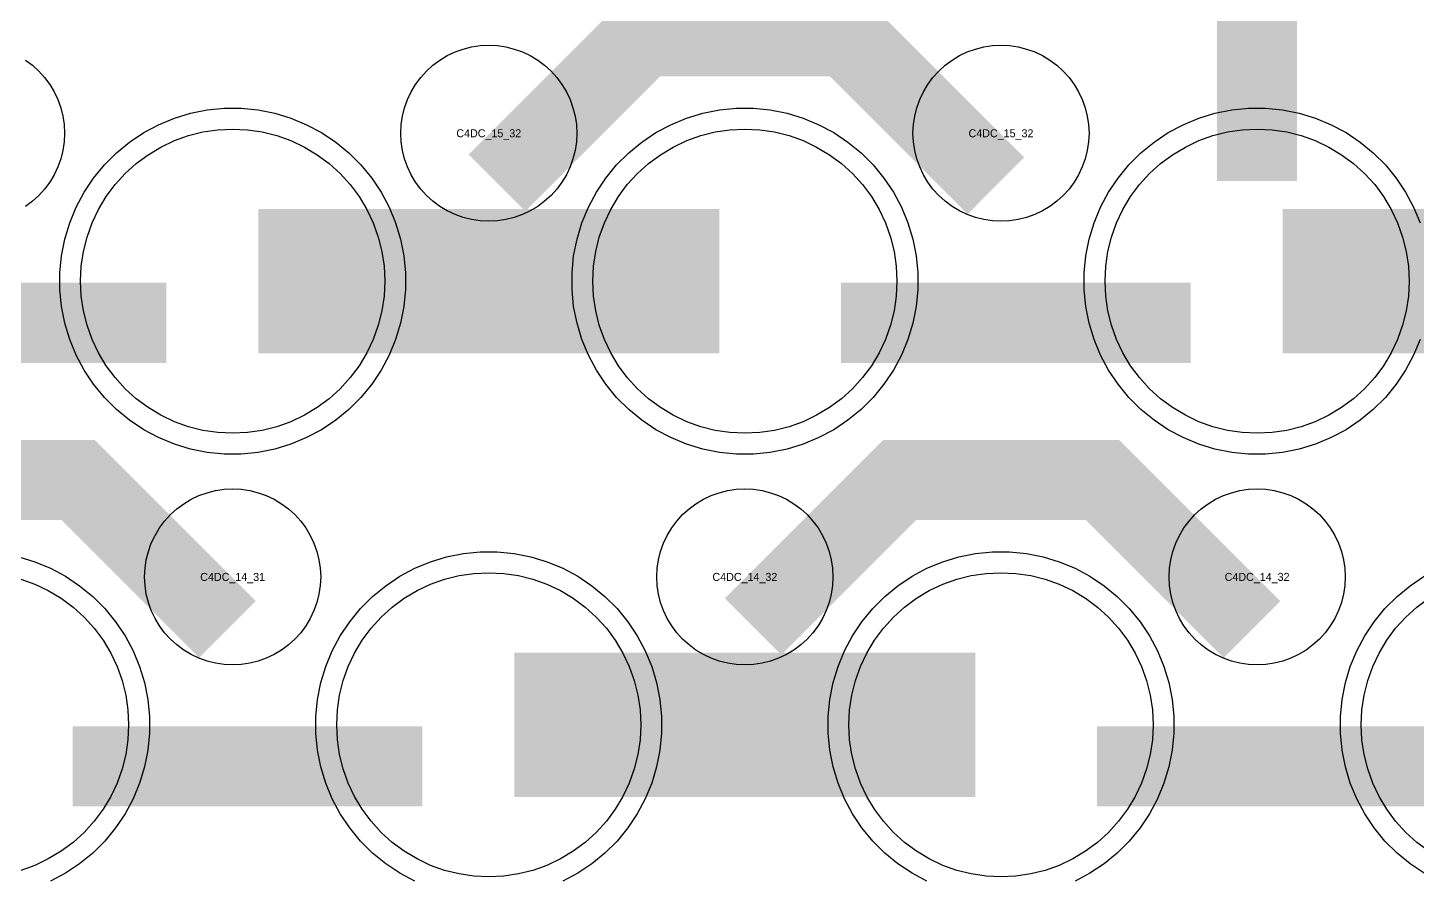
# Model space of a CAD drawing. Extents: x -11880 to 11880, y -14992 to 14992.
# Drawn here: x -1904 to -1470, y -12948.2 to -12682 of the extents above; entities that cross this region are included whole.
import ezdxf
from ezdxf.enums import TextEntityAlignment as Align

# ---------------------------------------------------------------- set-up
doc = ezdxf.new("R2010")
doc.units = 0
doc.header["$MEASUREMENT"] = 0
for name, color, linetype in [('GDS_775_DT_237', 138, 'CONTINUOUS'), ('RDL1_FS', 34, 'CONTINUOUS'), ('RDL_BS', 160, 'CONTINUOUS')]:
    doc.layers.add(name, color=color, linetype=linetype)

msp = doc.modelspace()

# ---------------------------------------------------------------- linework, layer by layer
at = {"layer": 'RDL1_FS', "color": 240, "true_color": 0xed1f24}
for points in [[(-1840, -12808.614), (-1844.657, -12808.385), (-1849.268, -12807.701), (-1853.791, -12806.569), (-1858.181, -12804.997), (-1862.395, -12803.005), (-1866.395, -12800.607), (-1870.14, -12797.829), (-1873.594, -12794.699), (-1876.724, -12791.245), (-1879.502, -12787.5), (-1881.9, -12783.5), (-1883.892, -12779.286), (-1885.464, -12774.896), (-1886.596, -12770.373), (-1887.28, -12765.762), (-1887.509, -12761.105), (-1887.28, -12756.448), (-1886.596, -12751.837), (-1885.464, -12747.314), (-1883.892, -12742.924), (-1881.9, -12738.71), (-1879.502, -12734.71), (-1876.724, -12730.965), (-1873.594, -12727.511), (-1870.14, -12724.381), (-1866.395, -12721.603), (-1862.395, -12719.205), (-1858.181, -12717.213), (-1853.791, -12715.641), (-1849.268, -12714.509), (-1844.657, -12713.825), (-1840, -12713.596), (-1835.343, -12713.825), (-1830.732, -12714.509), (-1826.209, -12715.641), (-1821.819, -12717.213), (-1817.605, -12719.205), (-1813.605, -12721.603), (-1809.86, -12724.381), (-1806.406, -12727.511), (-1803.276, -12730.965), (-1800.498, -12734.71), (-1798.1, -12738.71), (-1796.108, -12742.924), (-1794.536, -12747.314), (-1793.404, -12751.837), (-1792.72, -12756.448), (-1792.491, -12761.105), (-1792.72, -12765.762), (-1793.404, -12770.373), (-1794.536, -12774.896), (-1796.108, -12779.286), (-1798.1, -12783.5), (-1800.498, -12787.5), (-1803.276, -12791.245), (-1806.406, -12794.699), (-1809.86, -12797.829), (-1813.605, -12800.607), (-1817.605, -12803.005), (-1821.819, -12804.997), (-1826.209, -12806.569), (-1830.732, -12807.701), (-1835.343, -12808.385)], [(-1680, -12808.614), (-1684.657, -12808.385), (-1689.268, -12807.701), (-1693.791, -12806.569), (-1698.181, -12804.997), (-1702.395, -12803.005), (-1706.395, -12800.607), (-1710.14, -12797.829), (-1713.594, -12794.699), (-1716.724, -12791.245), (-1719.502, -12787.5), (-1721.9, -12783.5), (-1723.892, -12779.286), (-1725.464, -12774.896), (-1726.596, -12770.373), (-1727.28, -12765.762), (-1727.509, -12761.105), (-1727.28, -12756.448), (-1726.596, -12751.837), (-1725.464, -12747.314), (-1723.892, -12742.924), (-1721.9, -12738.71), (-1719.502, -12734.71), (-1716.724, -12730.965), (-1713.594, -12727.511), (-1710.14, -12724.381), (-1706.395, -12721.603), (-1702.395, -12719.205), (-1698.181, -12717.213), (-1693.791, -12715.641), (-1689.268, -12714.509), (-1684.657, -12713.825), (-1680, -12713.596), (-1675.343, -12713.825), (-1670.732, -12714.509), (-1666.209, -12715.641), (-1661.819, -12717.213), (-1657.605, -12719.205), (-1653.605, -12721.603), (-1649.86, -12724.381), (-1646.406, -12727.511), (-1643.276, -12730.965), (-1640.498, -12734.71), (-1638.1, -12738.71), (-1636.108, -12742.924), (-1634.536, -12747.314), (-1633.404, -12751.837), (-1632.72, -12756.448), (-1632.491, -12761.105), (-1632.72, -12765.762), (-1633.404, -12770.373), (-1634.536, -12774.896), (-1636.108, -12779.286), (-1638.1, -12783.5), (-1640.498, -12787.5), (-1643.276, -12791.245), (-1646.406, -12794.699), (-1649.86, -12797.829), (-1653.605, -12800.607), (-1657.605, -12803.005), (-1661.819, -12804.997), (-1666.209, -12806.569), (-1670.732, -12807.701), (-1675.343, -12808.385)], [(-1520, -12808.614), (-1524.657, -12808.385), (-1529.268, -12807.701), (-1533.791, -12806.569), (-1538.181, -12804.997), (-1542.395, -12803.005), (-1546.395, -12800.607), (-1550.14, -12797.829), (-1553.594, -12794.699), (-1556.724, -12791.245), (-1559.502, -12787.5), (-1561.9, -12783.5), (-1563.892, -12779.286), (-1565.464, -12774.896), (-1566.596, -12770.373), (-1567.28, -12765.762), (-1567.509, -12761.105), (-1567.28, -12756.448), (-1566.596, -12751.837), (-1565.464, -12747.314), (-1563.892, -12742.924), (-1561.9, -12738.71), (-1559.502, -12734.71), (-1556.724, -12730.965), (-1553.594, -12727.511), (-1550.14, -12724.381), (-1546.395, -12721.603), (-1542.395, -12719.205), (-1538.181, -12717.213), (-1533.791, -12715.641), (-1529.268, -12714.509), (-1524.657, -12713.825), (-1520, -12713.596), (-1515.343, -12713.825), (-1510.732, -12714.509), (-1506.209, -12715.641), (-1501.819, -12717.213), (-1497.605, -12719.205), (-1493.605, -12721.603), (-1489.86, -12724.381), (-1486.406, -12727.511), (-1483.276, -12730.965), (-1480.498, -12734.71), (-1478.1, -12738.71), (-1476.108, -12742.924), (-1474.536, -12747.314), (-1473.404, -12751.837), (-1472.72, -12756.448), (-1472.491, -12761.105), (-1472.72, -12765.762), (-1473.404, -12770.373), (-1474.536, -12774.896), (-1476.108, -12779.286), (-1478.1, -12783.5), (-1480.498, -12787.5), (-1483.276, -12791.245), (-1486.406, -12794.699), (-1489.86, -12797.829), (-1493.605, -12800.607), (-1497.605, -12803.005), (-1501.819, -12804.997), (-1506.209, -12806.569), (-1510.732, -12807.701), (-1515.343, -12808.385)]]:
    msp.add_lwpolyline(points, close=True, dxfattribs=at)
for points in [[(-1831.998, -12761.105, 45, 45, 0), (-1759.998, -12761.105, 45, 45, 0)], [(-1759.998, -12761.105, 45, 45, 0), (-1687.998, -12761.105, 45, 45, 0)], [(-1511.998, -12761.105, 45, 45, 0), (-1439.998, -12761.105, 45, 45, 0)]]:
    msp.add_lwpolyline(points, format="xyseb", dxfattribs=at)
at = {"layer": 'RDL1_FS'}
for points in [[(-1906.209, -12854.201), (-1901.819, -12855.773), (-1897.605, -12857.765), (-1893.605, -12860.163), (-1889.86, -12862.941), (-1886.406, -12866.071), (-1883.276, -12869.525), (-1880.498, -12873.27), (-1878.1, -12877.27), (-1876.108, -12881.484), (-1874.536, -12885.874), (-1873.404, -12890.397), (-1872.72, -12895.008), (-1872.491, -12899.665), (-1872.72, -12904.322), (-1873.404, -12908.933), (-1874.536, -12913.456), (-1876.108, -12917.846), (-1878.1, -12922.06), (-1880.498, -12926.06), (-1883.276, -12929.805), (-1886.406, -12933.259), (-1889.86, -12936.389), (-1893.605, -12939.167), (-1897.605, -12941.565), (-1901.819, -12943.557), (-1906.209, -12945.129)], [(-1466.395, -12939.167), (-1470.14, -12936.389), (-1473.594, -12933.259), (-1476.724, -12929.805), (-1479.502, -12926.06), (-1481.9, -12922.06), (-1483.892, -12917.846), (-1485.464, -12913.456), (-1486.596, -12908.933), (-1487.28, -12904.322), (-1487.509, -12899.665), (-1487.28, -12895.008), (-1486.596, -12890.397), (-1485.464, -12885.874), (-1483.892, -12881.484), (-1481.9, -12877.27), (-1479.502, -12873.27), (-1476.724, -12869.525), (-1473.594, -12866.071), (-1470.14, -12862.941), (-1466.395, -12860.163)]]:
    msp.add_lwpolyline(points, dxfattribs=at)
for points in [[(-1760, -12947.174), (-1764.657, -12946.945), (-1769.268, -12946.261), (-1773.791, -12945.129), (-1778.181, -12943.557), (-1782.395, -12941.565), (-1786.395, -12939.167), (-1790.14, -12936.389), (-1793.594, -12933.259), (-1796.724, -12929.805), (-1799.502, -12926.06), (-1801.9, -12922.06), (-1803.892, -12917.846), (-1805.464, -12913.456), (-1806.596, -12908.933), (-1807.28, -12904.322), (-1807.509, -12899.665), (-1807.28, -12895.008), (-1806.596, -12890.397), (-1805.464, -12885.874), (-1803.892, -12881.484), (-1801.9, -12877.27), (-1799.502, -12873.27), (-1796.724, -12869.525), (-1793.594, -12866.071), (-1790.14, -12862.941), (-1786.395, -12860.163), (-1782.395, -12857.765), (-1778.181, -12855.773), (-1773.791, -12854.201), (-1769.268, -12853.069), (-1764.657, -12852.385), (-1760, -12852.156), (-1755.343, -12852.385), (-1750.732, -12853.069), (-1746.209, -12854.201), (-1741.819, -12855.773), (-1737.605, -12857.765), (-1733.605, -12860.163), (-1729.86, -12862.941), (-1726.406, -12866.071), (-1723.276, -12869.525), (-1720.498, -12873.27), (-1718.1, -12877.27), (-1716.108, -12881.484), (-1714.536, -12885.874), (-1713.404, -12890.397), (-1712.72, -12895.008), (-1712.491, -12899.665), (-1712.72, -12904.322), (-1713.404, -12908.933), (-1714.536, -12913.456), (-1716.108, -12917.846), (-1718.1, -12922.06), (-1720.498, -12926.06), (-1723.276, -12929.805), (-1726.406, -12933.259), (-1729.86, -12936.389), (-1733.605, -12939.167), (-1737.605, -12941.565), (-1741.819, -12943.557), (-1746.209, -12945.129), (-1750.732, -12946.261), (-1755.343, -12946.945)], [(-1600, -12947.174), (-1604.657, -12946.945), (-1609.268, -12946.261), (-1613.791, -12945.129), (-1618.181, -12943.557), (-1622.395, -12941.565), (-1626.395, -12939.167), (-1630.14, -12936.389), (-1633.594, -12933.259), (-1636.724, -12929.805), (-1639.502, -12926.06), (-1641.9, -12922.06), (-1643.892, -12917.846), (-1645.464, -12913.456), (-1646.596, -12908.933), (-1647.28, -12904.322), (-1647.509, -12899.665), (-1647.28, -12895.008), (-1646.596, -12890.397), (-1645.464, -12885.874), (-1643.892, -12881.484), (-1641.9, -12877.27), (-1639.502, -12873.27), (-1636.724, -12869.525), (-1633.594, -12866.071), (-1630.14, -12862.941), (-1626.395, -12860.163), (-1622.395, -12857.765), (-1618.181, -12855.773), (-1613.791, -12854.201), (-1609.268, -12853.069), (-1604.657, -12852.385), (-1600, -12852.156), (-1595.343, -12852.385), (-1590.732, -12853.069), (-1586.209, -12854.201), (-1581.819, -12855.773), (-1577.605, -12857.765), (-1573.605, -12860.163), (-1569.86, -12862.941), (-1566.406, -12866.071), (-1563.276, -12869.525), (-1560.498, -12873.27), (-1558.1, -12877.27), (-1556.108, -12881.484), (-1554.536, -12885.874), (-1553.404, -12890.397), (-1552.72, -12895.008), (-1552.491, -12899.665), (-1552.72, -12904.322), (-1553.404, -12908.933), (-1554.536, -12913.456), (-1556.108, -12917.846), (-1558.1, -12922.06), (-1560.498, -12926.06), (-1563.276, -12929.805), (-1566.406, -12933.259), (-1569.86, -12936.389), (-1573.605, -12939.167), (-1577.605, -12941.565), (-1581.819, -12943.557), (-1586.209, -12945.129), (-1590.732, -12946.261), (-1595.343, -12946.945)]]:
    msp.add_lwpolyline(points, close=True, dxfattribs=at)
for points in [[(-1751.998, -12899.665, 45, 45, 0), (-1679.998, -12899.665, 45, 45, 0)], [(-1679.998, -12899.665, 45, 45, 0), (-1607.998, -12899.665, 45, 45, 0)]]:
    msp.add_lwpolyline(points, format="xyseb", dxfattribs=at)
at = {"layer": 'RDL_BS', "color": 240, "true_color": 0xed1f24}
for points in [[(-1520, -12729.83, 25, 25, 0), (-1520, -12623.053, 25, 25, 0)], [(-1520, -12653.522, 25, 25, 0), (-1520, -12699.142, 25, 25, 0)], [(-1969.984, -12774.118, 25, 25, 0), (-1860.719, -12774.118, 25, 25, 0)], [(-1649.984, -12774.118, 25, 25, 0), (-1540.719, -12774.118, 25, 25, 0)]]:
    msp.add_lwpolyline(points, format="xyseb", dxfattribs=at)
at = {"layer": 'RDL_BS'}
for points in [[(-1757.438, -12730.419, 25, 25, 0), (-1711.623, -12684.604, 25, 25, 0), (-1678.07, -12684.604, 25, 25, 0)], [(-1601.599, -12731.318, 25, 25, 0), (-1648.313, -12684.604, 25, 25, 0), (-1678.071, -12684.604, 25, 25, 0)], [(-1841.599, -12869.878, 25, 25, 0), (-1888.313, -12823.164, 25, 25, 0), (-1918.071, -12823.164, 25, 25, 0)], [(-1677.438, -12868.979, 25, 25, 0), (-1631.623, -12823.164, 25, 25, 0), (-1598.07, -12823.164, 25, 25, 0)], [(-1521.599, -12869.878, 25, 25, 0), (-1568.313, -12823.164, 25, 25, 0), (-1598.071, -12823.164, 25, 25, 0)], [(-1889.984, -12912.678, 25, 25, 0), (-1780.719, -12912.678, 25, 25, 0)], [(-1569.984, -12912.678, 25, 25, 0), (-1460.719, -12912.678, 25, 25, 0)]]:
    msp.add_lwpolyline(points, format="xyseb", dxfattribs=at)
for points in [[(-1760, -12742.411), (-1762.693, -12742.279), (-1765.365, -12741.883), (-1767.984, -12741.226), (-1770.519, -12740.319), (-1772.956, -12739.167), (-1775.28, -12737.774), (-1777.443, -12736.171), (-1779.442, -12734.359), (-1781.254, -12732.36), (-1782.857, -12730.197), (-1784.25, -12727.873), (-1785.402, -12725.436), (-1786.309, -12722.901), (-1786.966, -12720.282), (-1787.362, -12717.61), (-1787.494, -12714.917), (-1787.362, -12712.224), (-1786.966, -12709.552), (-1786.309, -12706.933), (-1785.402, -12704.398), (-1784.25, -12701.961), (-1782.857, -12699.637), (-1781.254, -12697.474), (-1779.442, -12695.475), (-1777.443, -12693.663), (-1775.28, -12692.06), (-1772.956, -12690.667), (-1770.519, -12689.515), (-1767.984, -12688.608), (-1765.365, -12687.951), (-1762.693, -12687.555), (-1760, -12687.423), (-1757.307, -12687.555), (-1754.635, -12687.951), (-1752.016, -12688.608), (-1749.481, -12689.515), (-1747.044, -12690.667), (-1744.72, -12692.06), (-1742.557, -12693.663), (-1740.558, -12695.475), (-1738.746, -12697.474), (-1737.143, -12699.637), (-1735.75, -12701.961), (-1734.598, -12704.398), (-1733.691, -12706.933), (-1733.034, -12709.552), (-1732.638, -12712.224), (-1732.506, -12714.917), (-1732.638, -12717.61), (-1733.034, -12720.282), (-1733.691, -12722.901), (-1734.598, -12725.436), (-1735.75, -12727.873), (-1737.143, -12730.197), (-1738.746, -12732.36), (-1740.558, -12734.359), (-1742.557, -12736.171), (-1744.72, -12737.774), (-1747.044, -12739.167), (-1749.481, -12740.319), (-1752.016, -12741.226), (-1754.635, -12741.883), (-1757.307, -12742.279)], [(-1600, -12742.411), (-1602.693, -12742.279), (-1605.365, -12741.883), (-1607.984, -12741.226), (-1610.519, -12740.319), (-1612.956, -12739.167), (-1615.28, -12737.774), (-1617.443, -12736.171), (-1619.442, -12734.359), (-1621.254, -12732.36), (-1622.857, -12730.197), (-1624.25, -12727.873), (-1625.402, -12725.436), (-1626.309, -12722.901), (-1626.966, -12720.282), (-1627.362, -12717.61), (-1627.494, -12714.917), (-1627.362, -12712.224), (-1626.966, -12709.552), (-1626.309, -12706.933), (-1625.402, -12704.398), (-1624.25, -12701.961), (-1622.857, -12699.637), (-1621.254, -12697.474), (-1619.442, -12695.475), (-1617.443, -12693.663), (-1615.28, -12692.06), (-1612.956, -12690.667), (-1610.519, -12689.515), (-1607.984, -12688.608), (-1605.365, -12687.951), (-1602.693, -12687.555), (-1600, -12687.423), (-1597.307, -12687.555), (-1594.635, -12687.951), (-1592.016, -12688.608), (-1589.481, -12689.515), (-1587.044, -12690.667), (-1584.72, -12692.06), (-1582.557, -12693.663), (-1580.558, -12695.475), (-1578.746, -12697.474), (-1577.143, -12699.637), (-1575.75, -12701.961), (-1574.598, -12704.398), (-1573.691, -12706.933), (-1573.034, -12709.552), (-1572.638, -12712.224), (-1572.506, -12714.917), (-1572.638, -12717.61), (-1573.034, -12720.282), (-1573.691, -12722.901), (-1574.598, -12725.436), (-1575.75, -12727.873), (-1577.143, -12730.197), (-1578.746, -12732.36), (-1580.558, -12734.359), (-1582.557, -12736.171), (-1584.72, -12737.774), (-1587.044, -12739.167), (-1589.481, -12740.319), (-1592.016, -12741.226), (-1594.635, -12741.883), (-1597.307, -12742.279)], [(-1840, -12880.971), (-1842.693, -12880.839), (-1845.365, -12880.443), (-1847.984, -12879.786), (-1850.519, -12878.879), (-1852.956, -12877.727), (-1855.28, -12876.334), (-1857.443, -12874.731), (-1859.442, -12872.919), (-1861.254, -12870.92), (-1862.857, -12868.757), (-1864.25, -12866.433), (-1865.402, -12863.996), (-1866.309, -12861.461), (-1866.966, -12858.842), (-1867.362, -12856.17), (-1867.494, -12853.477), (-1867.362, -12850.784), (-1866.966, -12848.112), (-1866.309, -12845.493), (-1865.402, -12842.958), (-1864.25, -12840.521), (-1862.857, -12838.197), (-1861.254, -12836.034), (-1859.442, -12834.035), (-1857.443, -12832.223), (-1855.28, -12830.62), (-1852.956, -12829.227), (-1850.519, -12828.075), (-1847.984, -12827.168), (-1845.365, -12826.511), (-1842.693, -12826.115), (-1840, -12825.983), (-1837.307, -12826.115), (-1834.635, -12826.511), (-1832.016, -12827.168), (-1829.481, -12828.075), (-1827.044, -12829.227), (-1824.72, -12830.62), (-1822.557, -12832.223), (-1820.558, -12834.035), (-1818.746, -12836.034), (-1817.143, -12838.197), (-1815.75, -12840.521), (-1814.598, -12842.958), (-1813.691, -12845.493), (-1813.034, -12848.112), (-1812.638, -12850.784), (-1812.506, -12853.477), (-1812.638, -12856.17), (-1813.034, -12858.842), (-1813.691, -12861.461), (-1814.598, -12863.996), (-1815.75, -12866.433), (-1817.143, -12868.757), (-1818.746, -12870.92), (-1820.558, -12872.919), (-1822.557, -12874.731), (-1824.72, -12876.334), (-1827.044, -12877.727), (-1829.481, -12878.879), (-1832.016, -12879.786), (-1834.635, -12880.443), (-1837.307, -12880.839)], [(-1680, -12880.971), (-1682.693, -12880.839), (-1685.365, -12880.443), (-1687.984, -12879.786), (-1690.519, -12878.879), (-1692.956, -12877.727), (-1695.28, -12876.334), (-1697.443, -12874.731), (-1699.442, -12872.919), (-1701.254, -12870.92), (-1702.857, -12868.757), (-1704.25, -12866.433), (-1705.402, -12863.996), (-1706.309, -12861.461), (-1706.966, -12858.842), (-1707.362, -12856.17), (-1707.494, -12853.477), (-1707.362, -12850.784), (-1706.966, -12848.112), (-1706.309, -12845.493), (-1705.402, -12842.958), (-1704.25, -12840.521), (-1702.857, -12838.197), (-1701.254, -12836.034), (-1699.442, -12834.035), (-1697.443, -12832.223), (-1695.28, -12830.62), (-1692.956, -12829.227), (-1690.519, -12828.075), (-1687.984, -12827.168), (-1685.365, -12826.511), (-1682.693, -12826.115), (-1680, -12825.983), (-1677.307, -12826.115), (-1674.635, -12826.511), (-1672.016, -12827.168), (-1669.481, -12828.075), (-1667.044, -12829.227), (-1664.72, -12830.62), (-1662.557, -12832.223), (-1660.558, -12834.035), (-1658.746, -12836.034), (-1657.143, -12838.197), (-1655.75, -12840.521), (-1654.598, -12842.958), (-1653.691, -12845.493), (-1653.034, -12848.112), (-1652.638, -12850.784), (-1652.506, -12853.477), (-1652.638, -12856.17), (-1653.034, -12858.842), (-1653.691, -12861.461), (-1654.598, -12863.996), (-1655.75, -12866.433), (-1657.143, -12868.757), (-1658.746, -12870.92), (-1660.558, -12872.919), (-1662.557, -12874.731), (-1664.72, -12876.334), (-1667.044, -12877.727), (-1669.481, -12878.879), (-1672.016, -12879.786), (-1674.635, -12880.443), (-1677.307, -12880.839)], [(-1520, -12880.971), (-1522.693, -12880.839), (-1525.365, -12880.443), (-1527.984, -12879.786), (-1530.519, -12878.879), (-1532.956, -12877.727), (-1535.28, -12876.334), (-1537.443, -12874.731), (-1539.442, -12872.919), (-1541.254, -12870.92), (-1542.857, -12868.757), (-1544.25, -12866.433), (-1545.402, -12863.996), (-1546.309, -12861.461), (-1546.966, -12858.842), (-1547.362, -12856.17), (-1547.494, -12853.477), (-1547.362, -12850.784), (-1546.966, -12848.112), (-1546.309, -12845.493), (-1545.402, -12842.958), (-1544.25, -12840.521), (-1542.857, -12838.197), (-1541.254, -12836.034), (-1539.442, -12834.035), (-1537.443, -12832.223), (-1535.28, -12830.62), (-1532.956, -12829.227), (-1530.519, -12828.075), (-1527.984, -12827.168), (-1525.365, -12826.511), (-1522.693, -12826.115), (-1520, -12825.983), (-1517.307, -12826.115), (-1514.635, -12826.511), (-1512.016, -12827.168), (-1509.481, -12828.075), (-1507.044, -12829.227), (-1504.72, -12830.62), (-1502.557, -12832.223), (-1500.558, -12834.035), (-1498.746, -12836.034), (-1497.143, -12838.197), (-1495.75, -12840.521), (-1494.598, -12842.958), (-1493.691, -12845.493), (-1493.034, -12848.112), (-1492.638, -12850.784), (-1492.506, -12853.477), (-1492.638, -12856.17), (-1493.034, -12858.842), (-1493.691, -12861.461), (-1494.598, -12863.996), (-1495.75, -12866.433), (-1497.143, -12868.757), (-1498.746, -12870.92), (-1500.558, -12872.919), (-1502.557, -12874.731), (-1504.72, -12876.334), (-1507.044, -12877.727), (-1509.481, -12878.879), (-1512.016, -12879.786), (-1514.635, -12880.443), (-1517.307, -12880.839)]]:
    msp.add_lwpolyline(points, close=True, dxfattribs=at)
for points in [[(-1904.72, -12692.06), (-1902.557, -12693.663), (-1900.558, -12695.475), (-1898.746, -12697.474), (-1897.143, -12699.637), (-1895.75, -12701.961), (-1894.598, -12704.398), (-1893.691, -12706.933), (-1893.034, -12709.552), (-1892.638, -12712.224), (-1892.506, -12714.917), (-1892.638, -12717.61), (-1893.034, -12720.282), (-1893.691, -12722.901), (-1894.598, -12725.436), (-1895.75, -12727.873), (-1897.143, -12730.197), (-1898.746, -12732.36), (-1900.558, -12734.359), (-1902.557, -12736.171), (-1904.72, -12737.774)], [(-1783.115, -12948.54), (-1787.777, -12946.048), (-1792.191, -12943.101), (-1796.292, -12939.739), (-1800.074, -12935.957), (-1803.436, -12931.856), (-1806.383, -12927.442), (-1808.875, -12922.78), (-1810.906, -12917.87), (-1812.437, -12912.83), (-1813.483, -12907.603), (-1814, -12902.309), (-1814, -12897.021), (-1813.483, -12891.727), (-1812.437, -12886.5), (-1810.906, -12881.46), (-1808.875, -12876.55), (-1806.383, -12871.888), (-1803.436, -12867.474), (-1800.074, -12863.373), (-1796.292, -12859.591), (-1792.191, -12856.229), (-1787.777, -12853.282), (-1783.115, -12850.79), (-1778.205, -12848.759), (-1773.165, -12847.228), (-1767.938, -12846.182), (-1762.644, -12845.665), (-1757.356, -12845.665), (-1752.062, -12846.182), (-1746.835, -12847.228), (-1741.795, -12848.759), (-1736.885, -12850.79), (-1732.223, -12853.282), (-1727.809, -12856.229), (-1723.708, -12859.591), (-1719.926, -12863.373), (-1716.564, -12867.474), (-1713.617, -12871.888), (-1711.125, -12876.55), (-1709.094, -12881.46), (-1707.563, -12886.5), (-1706.517, -12891.727), (-1706, -12897.021), (-1706, -12902.309), (-1706.517, -12907.603), (-1707.563, -12912.83), (-1709.094, -12917.87), (-1711.125, -12922.78), (-1713.617, -12927.442), (-1716.564, -12931.856), (-1719.926, -12935.957), (-1723.708, -12939.739), (-1727.809, -12943.101), (-1732.223, -12946.048), (-1736.885, -12948.54)], [(-1623.115, -12948.54), (-1627.777, -12946.048), (-1632.191, -12943.101), (-1636.292, -12939.739), (-1640.074, -12935.957), (-1643.436, -12931.856), (-1646.383, -12927.442), (-1648.875, -12922.78), (-1650.906, -12917.87), (-1652.437, -12912.83), (-1653.483, -12907.603), (-1654, -12902.309), (-1654, -12897.021), (-1653.483, -12891.727), (-1652.437, -12886.5), (-1650.906, -12881.46), (-1648.875, -12876.55), (-1646.383, -12871.888), (-1643.436, -12867.474), (-1640.074, -12863.373), (-1636.292, -12859.591), (-1632.191, -12856.229), (-1627.777, -12853.282), (-1623.115, -12850.79), (-1618.205, -12848.759), (-1613.165, -12847.228), (-1607.938, -12846.182), (-1602.644, -12845.665), (-1597.356, -12845.665), (-1592.062, -12846.182), (-1586.835, -12847.228), (-1581.795, -12848.759), (-1576.885, -12850.79), (-1572.223, -12853.282), (-1567.809, -12856.229), (-1563.708, -12859.591), (-1559.926, -12863.373), (-1556.564, -12867.474), (-1553.617, -12871.888), (-1551.125, -12876.55), (-1549.094, -12881.46), (-1547.563, -12886.5), (-1546.517, -12891.727), (-1546, -12897.021), (-1546, -12902.309), (-1546.517, -12907.603), (-1547.563, -12912.83), (-1549.094, -12917.87), (-1551.125, -12922.78), (-1553.617, -12927.442), (-1556.564, -12931.856), (-1559.926, -12935.957), (-1563.708, -12939.739), (-1567.809, -12943.101), (-1572.223, -12946.048), (-1576.885, -12948.54)], [(-1906.835, -12847.228), (-1901.795, -12848.759), (-1896.885, -12850.79), (-1892.223, -12853.282), (-1887.809, -12856.229), (-1883.708, -12859.591), (-1879.926, -12863.373), (-1876.564, -12867.474), (-1873.617, -12871.888), (-1871.125, -12876.55), (-1869.094, -12881.46), (-1867.563, -12886.5), (-1866.517, -12891.727), (-1866, -12897.021), (-1866, -12902.309), (-1866.517, -12907.603), (-1867.563, -12912.83), (-1869.094, -12917.87), (-1871.125, -12922.78), (-1873.617, -12927.442), (-1876.564, -12931.856), (-1879.926, -12935.957), (-1883.708, -12939.739), (-1887.809, -12943.101), (-1892.223, -12946.048), (-1896.885, -12948.54)], [(-1467.777, -12946.048), (-1472.191, -12943.101), (-1476.292, -12939.739), (-1480.074, -12935.957), (-1483.436, -12931.856), (-1486.383, -12927.442), (-1488.875, -12922.78), (-1490.906, -12917.87), (-1492.437, -12912.83), (-1493.483, -12907.603), (-1494, -12902.309), (-1494, -12897.021), (-1493.483, -12891.727), (-1492.437, -12886.5), (-1490.906, -12881.46), (-1488.875, -12876.55), (-1486.383, -12871.888), (-1483.436, -12867.474), (-1480.074, -12863.373), (-1476.292, -12859.591), (-1472.191, -12856.229), (-1467.777, -12853.282)]]:
    msp.add_lwpolyline(points, dxfattribs=at)
at = {"layer": 'RDL_BS', "color": 240, "true_color": 0xed1f24}
for points in [[(-1842.644, -12815.105), (-1847.938, -12814.588), (-1853.165, -12813.542), (-1858.205, -12812.011), (-1863.115, -12809.98), (-1867.777, -12807.488), (-1872.191, -12804.541), (-1876.292, -12801.179), (-1880.074, -12797.397), (-1883.436, -12793.296), (-1886.383, -12788.882), (-1888.875, -12784.22), (-1890.906, -12779.31), (-1892.437, -12774.27), (-1893.483, -12769.043), (-1894, -12763.749), (-1894, -12758.461), (-1893.483, -12753.167), (-1892.437, -12747.94), (-1890.906, -12742.9), (-1888.875, -12737.99), (-1886.383, -12733.328), (-1883.436, -12728.914), (-1880.074, -12724.813), (-1876.292, -12721.031), (-1872.191, -12717.669), (-1867.777, -12714.722), (-1863.115, -12712.23), (-1858.205, -12710.199), (-1853.165, -12708.668), (-1847.938, -12707.622), (-1842.644, -12707.105), (-1837.356, -12707.105), (-1832.062, -12707.622), (-1826.835, -12708.668), (-1821.795, -12710.199), (-1816.885, -12712.23), (-1812.223, -12714.722), (-1807.809, -12717.669), (-1803.708, -12721.031), (-1799.926, -12724.813), (-1796.564, -12728.914), (-1793.617, -12733.328), (-1791.125, -12737.99), (-1789.094, -12742.9), (-1787.563, -12747.94), (-1786.517, -12753.167), (-1786, -12758.461), (-1786, -12763.749), (-1786.517, -12769.043), (-1787.563, -12774.27), (-1789.094, -12779.31), (-1791.125, -12784.22), (-1793.617, -12788.882), (-1796.564, -12793.296), (-1799.926, -12797.397), (-1803.708, -12801.179), (-1807.809, -12804.541), (-1812.223, -12807.488), (-1816.885, -12809.98), (-1821.795, -12812.011), (-1826.835, -12813.542), (-1832.062, -12814.588), (-1837.356, -12815.105)], [(-1682.644, -12815.105), (-1687.938, -12814.588), (-1693.165, -12813.542), (-1698.205, -12812.011), (-1703.115, -12809.98), (-1707.777, -12807.488), (-1712.191, -12804.541), (-1716.292, -12801.179), (-1720.074, -12797.397), (-1723.436, -12793.296), (-1726.383, -12788.882), (-1728.875, -12784.22), (-1730.906, -12779.31), (-1732.437, -12774.27), (-1733.483, -12769.043), (-1734, -12763.749), (-1734, -12758.461), (-1733.483, -12753.167), (-1732.437, -12747.94), (-1730.906, -12742.9), (-1728.875, -12737.99), (-1726.383, -12733.328), (-1723.436, -12728.914), (-1720.074, -12724.813), (-1716.292, -12721.031), (-1712.191, -12717.669), (-1707.777, -12714.722), (-1703.115, -12712.23), (-1698.205, -12710.199), (-1693.165, -12708.668), (-1687.938, -12707.622), (-1682.644, -12707.105), (-1677.356, -12707.105), (-1672.062, -12707.622), (-1666.835, -12708.668), (-1661.795, -12710.199), (-1656.885, -12712.23), (-1652.223, -12714.722), (-1647.809, -12717.669), (-1643.708, -12721.031), (-1639.926, -12724.813), (-1636.564, -12728.914), (-1633.617, -12733.328), (-1631.125, -12737.99), (-1629.094, -12742.9), (-1627.563, -12747.94), (-1626.517, -12753.167), (-1626, -12758.461), (-1626, -12763.749), (-1626.517, -12769.043), (-1627.563, -12774.27), (-1629.094, -12779.31), (-1631.125, -12784.22), (-1633.617, -12788.882), (-1636.564, -12793.296), (-1639.926, -12797.397), (-1643.708, -12801.179), (-1647.809, -12804.541), (-1652.223, -12807.488), (-1656.885, -12809.98), (-1661.795, -12812.011), (-1666.835, -12813.542), (-1672.062, -12814.588), (-1677.356, -12815.105)]]:
    msp.add_lwpolyline(points, close=True, dxfattribs=at)
msp.add_lwpolyline([(-1469.094, -12779.31), (-1471.125, -12784.22), (-1473.617, -12788.882), (-1476.564, -12793.296), (-1479.926, -12797.397), (-1483.708, -12801.179), (-1487.809, -12804.541), (-1492.223, -12807.488), (-1496.885, -12809.98), (-1501.795, -12812.011), (-1506.835, -12813.542), (-1512.062, -12814.588), (-1517.356, -12815.105), (-1522.644, -12815.105), (-1527.938, -12814.588), (-1533.165, -12813.542), (-1538.205, -12812.011), (-1543.115, -12809.98), (-1547.777, -12807.488), (-1552.191, -12804.541), (-1556.292, -12801.179), (-1560.074, -12797.397), (-1563.436, -12793.296), (-1566.383, -12788.882), (-1568.875, -12784.22), (-1570.906, -12779.31), (-1572.437, -12774.27), (-1573.483, -12769.043), (-1574, -12763.749), (-1574, -12758.461), (-1573.483, -12753.167), (-1572.437, -12747.94), (-1570.906, -12742.9), (-1568.875, -12737.99), (-1566.383, -12733.328), (-1563.436, -12728.914), (-1560.074, -12724.813), (-1556.292, -12721.031), (-1552.191, -12717.669), (-1547.777, -12714.722), (-1543.115, -12712.23), (-1538.205, -12710.199), (-1533.165, -12708.668), (-1527.938, -12707.622), (-1522.644, -12707.105), (-1517.356, -12707.105), (-1512.062, -12707.622), (-1506.835, -12708.668), (-1501.795, -12710.199), (-1496.885, -12712.23), (-1492.223, -12714.722), (-1487.809, -12717.669), (-1483.708, -12721.031), (-1479.926, -12724.813), (-1476.564, -12728.914), (-1473.617, -12733.328), (-1471.125, -12737.99), (-1469.094, -12742.9)], dxfattribs=at)

# ---------------------------------------------------------------- texts
at = {"layer": 'GDS_775_DT_237'}
for s, p in [('C4DC_15_32', (-1760, -12714.917)), ('C4DC_15_32', (-1760, -12714.917)), ('C4DC_15_32', (-1600, -12714.917)), ('C4DC_15_32', (-1600, -12714.917)), ('C4DC_14_31', (-1840, -12853.477)), ('C4DC_14_31', (-1840, -12853.477)), ('C4DC_14_32', (-1680, -12853.477)), ('C4DC_14_32', (-1680, -12853.477)), ('C4DC_14_32', (-1520, -12853.477)), ('C4DC_14_32', (-1520, -12853.477))]:
    msp.add_text(s, height=2.5, dxfattribs=at).set_placement(p, align=Align.MIDDLE_CENTER)

doc.saveas('drawing.dxf')
